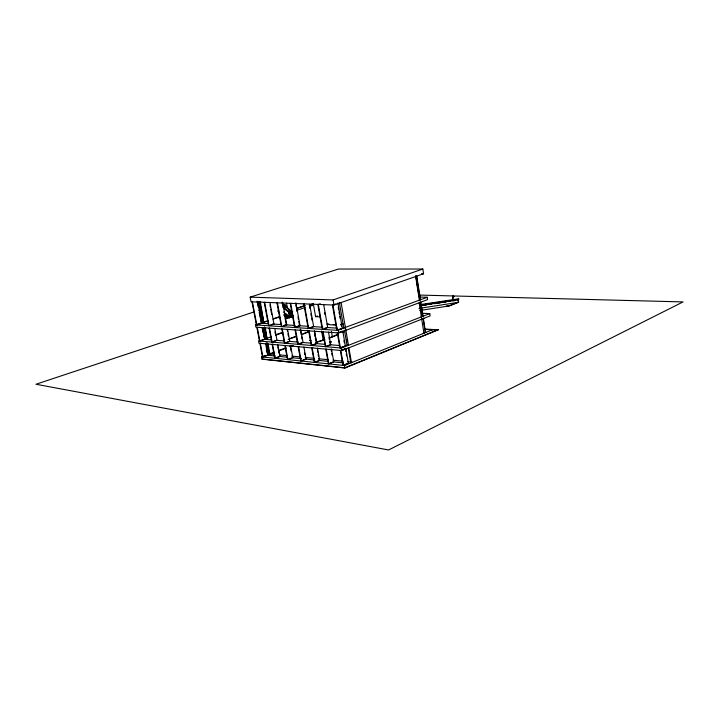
<?xml version="1.0" encoding="UTF-8"?>
<svg xmlns="http://www.w3.org/2000/svg" width="719" height="719" viewBox="0 0 719 719"><rect width="100%" height="100%" fill="white"/><g stroke="black" fill="none" stroke-linecap="round" stroke-linejoin="round"><path stroke-width="1.08" d="M452.961 297.333L453.716 297.028L452.961 297.315M331.333 341.858L329.662 342.118M457.437 299.661L458.713 298.807L457.518 300.174M437.808 329.805L344.886 367.813L261.95 358.979M265.5 355.429L261.554 356.894L261.986 359.167L344.922 368.02L438.311 329.796L424.596 329.014M331.225 341.92L329.832 342.163M350.773 362.619L351.465 362.691L348.895 347.789L348.203 347.735L350.773 362.619L352.076 362.088L347.601 361.648M424.03 318.31L423.329 318.274L425.513 332.232L423.221 333.167L423.922 333.212L419.15 302.78M261.554 356.894L344.491 365.531L432.263 329.823L438.311 329.796M343.934 364.964L347.888 363.365L349.434 363.517M315.308 362.008L319.236 360.453L328.071 361.351M344.823 348.895L340.842 350.459L343.448 365.423L348.4 363.41L345.812 348.508L345.309 348.463M341.183 350.486L346.163 348.535M421.244 319.092L423.329 318.274M429.746 313.601L341.444 348.041L258.525 340.95L258.957 343.233L341.885 350.548L430.106 315.92L429.746 313.601L421.649 313.241L420.633 306.743M343.88 346.36L339.898 347.906L337.274 332.843M344.437 330.201L347.025 345.183L347.861 345.003M345.381 346.01L340.411 347.951L337.777 332.879L342.783 331.001L345.381 346.01L344.877 345.974M302.708 360.219L305.647 359.078M314.859 360.012L306.114 359.123L301.216 361.028L298.601 346.729L299.203 346.504M288.463 359.221L292.372 357.729L301.378 358.646M326.3 346.279L330.273 344.761L339.449 345.524M312.792 347.699L312.181 347.924L314.796 362.439L319.712 360.507L317.492 348.113M275.701 357.9L279.592 356.435L287.232 357.208M258.4 323.892L255.461 324.898L255.901 327.199L338.82 332.951L427.58 299.607L427.212 297.271L419.743 297.064L416.589 276.905M298.601 343.97L302.636 342.469L310.752 343.143M347.025 345.183L348.463 345.3L341.094 302.555L339.359 302.492L343.718 327.675L344.545 327.37M337.84 329.949L341.84 328.457L343.385 328.556M335.953 303.948L332.924 305L337.337 330.354L342.352 328.493L337.975 303.238L337.472 303.22M344.311 327.72L345.138 327.406M337.337 330.354L427.212 297.271M266.282 342.837L268.457 354.332L274.316 352.157M278.523 350.593L285.883 347.861M290.09 346.297L292.202 345.515M269.886 354.197L274.649 352.427M278.801 350.881L286.072 348.176M290.224 346.63L293.343 345.471M268.457 354.332L269.993 354.206L268.016 343.745M286.989 342.235L289.353 341.363L298.358 342.109M324.233 328.619L327.235 327.522L337.382 328.17M320.323 303.733L318.31 304.425L322.732 329.383L327.72 327.549L323.73 304.856M289.595 338.649L296.803 336.025M302.978 333.769L306.069 332.645M288.193 339.458L296.435 336.447M301.585 334.569L307.759 332.313L307.381 330.192M272.726 344.176L272.124 344.392L274.73 358.269M273.157 344.212L272.555 344.437L275.161 358.314L280.033 356.48L277.84 344.778M290.674 303.346L295.096 327.54L308.199 328.412L313.178 326.615M304.254 303.876L308.676 328.448L313.655 326.642L309.655 304.299M276.15 340.455L271.683 342.073L269.059 328.116M260.898 343.143L260.305 343.349L262.911 357.037L267.756 355.24L265.572 343.7M295.096 327.54L300.057 325.77L295.877 302.762M276.662 334.47L281.749 332.654M260.422 340.68L264.313 339.287L271.198 339.862M271.189 336.789L266.956 338.298L265.338 327.801M275.422 335.279L282.819 332.627M263.478 327.945L265.464 338.469L267.324 338.334M277.408 302.825L281.821 326.66L294.637 327.513L299.589 325.743L298.798 321.357M313.268 303.499L315.614 316.648L317.474 315.992M282.738 306.609L289.047 312.414L289.991 317.564L285.353 318.607M283.349 325.932L286.315 324.889M281.821 326.66L286.764 324.916L282.585 302.25M264.646 302.322L269.059 325.806L273.975 324.098L270.002 302.825M333.958 305.045L423.572 273.759L422.835 269.032L338.46 269.032L250.167 297.136L251.057 301.782L333.958 305.045L333.068 299.931L250.167 297.136M283.142 307.462L289.047 312.414L283.223 307.435M288.652 316.144L285.066 317.079L288.652 316.144L288.93 317.663M292.633 314.787L290.809 315.416L290.943 316.18L293.379 315.65M285.811 317.124L285.955 317.888L288.795 316.908L291.689 317.043L290.719 311.704L285.101 304.919L283.996 304.973M290.943 316.18L292.777 315.542M285.955 317.888L289.469 316.935M269.607 325.437L273.544 324.071M284.005 315.515L286.818 314.545L287.897 316.108M285.084 315.956L286.962 315.308M290.422 314.149L292.247 313.52L292.112 312.756L288.409 308.487A2.633 0.485 -10.4 0 0 287.933 308.442A4.44 0.818 -10.4 0 0 287.258 308.433M284.931 316.315L287.753 315.344M333.068 299.931L422.835 269.032M284.059 314.392L285.919 313.745L286.063 314.509L286.818 314.545M290.764 312.414L292.768 311.722M296.848 310.32L305.063 307.507M310.204 305.746L312.486 305.647L312.109 303.535M263.469 322.157L266.542 321.105M273.705 318.643L278.819 316.89M284.194 315.147L286.063 314.509M267.89 320.944L263.765 322.355L260.278 301.567M273.04 319.173L279.224 317.052M257.366 324.629L261.285 323.28M258.516 301.701L262.444 322.507L264.206 322.382M252.396 301.836L256.809 324.988L261.707 323.307L257.546 301.342M289.128 310.878L291.24 310.159M296.525 308.352L304.973 305.476M289.29 311.057L291.375 310.347M296.579 308.568L304.91 305.728M254.535 311.767L35.95 384.252L388.593 449.968L683.05 301.917L419.653 295.078M258.804 310.347L260.934 309.637M324.871 339.736A57.089 11.989 -10.5 0 1 323.235 340.285L321.609 340.797A57.745 12.124 -10.5 0 1 316.513 342.325L315.659 342.621L316.513 342.325L314.482 330.956M291.267 317.169L290.287 311.821L284.634 305.036L285.101 304.919L284.248 305.045M452.853 296.605L452.467 296.39M310.32 340.177L309.673 340.482L311.003 340.42M283.367 305.099L283.241 305.135A8.745 1.582 -10.4 0 0 282.9 305.224M419.878 310.5L449.411 305.89L458.605 302.304L458.219 299.706L420.642 305.395M419.024 308.406L458.605 302.304L457.823 302.429M421.127 304.461L458.713 298.807M420.489 305.108L458.794 299.329M421.379 305.485L426.906 304.649M429.117 304.308L431.328 303.975M433.539 303.643L441.268 302.465M443.479 302.133L445.69 301.8M447.901 301.459L450.112 301.126M452.323 300.794L455.639 300.29M424.363 305.207L426.574 304.874M428.785 304.532L432.101 304.029M434.312 303.697L436.523 303.364M438.734 303.032L440.936 302.69M443.147 302.357L446.463 301.854M448.674 301.522L450.885 301.18M453.096 300.848L455.307 300.515M421.433 273.75L423.572 273.759M419.824 299.769L420.462 299.787L416.759 276.132L416.121 276.132L419.824 299.769L417.793 288.616L418.395 290.638M458.165 302.124L448.62 306.015L446.391 305.935M309.224 305.242L312.406 305.377M421.649 313.241L422.395 316.189L420.193 302.124L420.831 302.142L423.033 316.216L421.289 316.135M283.349 312.127L284.158 312.163M284.293 312.918L285.919 313.745M422.332 315.911L422.961 315.938M287.762 317.456L289.982 317.564M288.175 317.627L289.613 317.699L288.67 312.54M315.614 316.648L319.91 316.872M423.14 318.76L424.794 329.374L432.263 329.823M424.875 332.196L426.214 332.277M343.718 327.675L345.444 327.792M260.359 323.217L268.178 323.721M272.636 324.008L281.569 324.584M284.922 324.799L294.961 325.446M298.313 325.662L308.361 326.309M312.819 326.588L322.867 327.235M255.461 324.898L256.386 324.961L251.974 301.818M256.809 324.988L268.618 325.779L264.206 302.304M269.059 325.806L281.372 326.624L276.959 302.807M308.676 328.448L322.238 329.347L317.816 304.407M322.732 329.383L336.834 330.327L332.412 304.982M307.094 332.268L307.759 332.313M276.581 340.303L284.212 340.941M325.051 344.329L316.216 343.592L311.273 345.462L308.64 330.857M345.812 348.508L346.855 348.598M270.488 353.964L273.849 354.305M279.43 354.862L287.258 355.635M291.725 356.085L300.668 356.975M305.135 357.415L314.077 358.305M318.544 358.754L328.601 359.752M333.077 360.201L343.134 361.199M269.059 354.108L269.993 354.206M275.287 356.004L267.333 355.195L262.489 356.992L259.883 343.314M343.547 362.924L333.283 361.882L328.358 363.85L325.743 349.128M289.91 316.746L291.689 317.043M416.328 279.278L417.011 281.767M419.743 297.064L420.462 299.787M420.876 306.618L419.914 302.142M422.278 313.268L423.033 316.216M424.794 329.374L425.513 332.232M262.543 327.711L264.736 339.323L259.865 341.067L257.249 327.289M257.123 301.324L258.166 306.815M259.208 312.307L260.242 317.789M260.664 319.982L261.078 322.184M262.12 327.684L263.118 332.96M263.514 335.063L263.918 337.175M266.336 349.955L266.731 352.049M256.827 327.262L259.442 341.031M269.499 328.143L272.124 342.109L277.013 340.339L274.811 328.565M264.969 327.774L265.374 329.877M265.769 331.98L266.758 337.247M259.838 301.549L260.251 303.742M261.285 309.215L261.698 311.408M262.111 313.601L263.145 319.074M259.703 301.755L263.639 322.579M264.466 326.974L266.659 338.568M267.216 342.918L269.391 354.431M269.967 304.937L270.362 307.058M270.757 309.188L271.755 314.5M274.982 331.747L275.377 333.886M277.804 346.873L278.199 348.994M278.604 351.124L278.999 353.245M284.679 305.036L285.443 309.179M286.62 317.924L286.764 318.688M284.068 304.964L284.823 309.098M287.6 329.455L289.802 341.399L284.895 343.206L282.261 329.023M290.629 345.902L292.822 357.774L287.942 359.644L285.326 345.56M282.136 302.241L282.54 304.398M284.329 314.104L284.724 316.261M285.119 318.418L286.117 323.811M287.151 329.419L287.555 331.594M287.951 333.76L288.355 335.935M290.188 345.866L291.177 351.258M281.812 328.996L284.445 343.17M284.877 345.524L287.492 359.599M295.536 329.949L298.16 344.338L303.094 342.505L300.686 329.275M290.215 303.328L294.637 327.513M295.069 329.913L297.702 344.302M298.142 346.693L300.749 360.974M286.522 303.13L287.51 308.505M303.921 347.079L306.114 359.123M295.815 304.937L296.21 307.13M296.605 309.314L297.001 311.507M297.999 316.98L298.394 319.173M300.227 329.239L301.234 334.748M301.629 336.959L302.034 339.161M304.461 352.508L304.856 354.701M314.464 331.162L316.693 343.637L311.749 345.497L309.116 330.893M309.565 306.411L309.943 308.532M310.896 313.852L311.273 315.983M311.66 318.104L312.037 320.234M314.545 334.245L314.913 336.321M315.29 338.397L315.659 340.473M317.394 350.135L317.762 352.202M318.131 354.26L318.499 356.327M318.868 358.395L319.236 360.453M303.778 303.858L308.199 328.412M311.704 347.888L314.32 362.394M323.173 331.863L325.797 346.702L330.758 344.796L328.529 332.133M326.237 349.164L328.844 363.904L333.778 361.927L331.513 349.083M322.678 331.827L325.312 346.657M321.582 331.01L323.235 340.285M331.405 331.45L332.367 336.959A57.089 11.989 -10.5 0 1 330.255 337.795M324.566 312.397L324.952 314.554M328.969 337.373L329.338 339.485M329.715 341.597L330.084 343.7M331.028 349.039L331.405 351.178M331.783 353.317L332.16 355.456M338.379 330.425L338.82 332.951M341.444 348.041L341.885 350.548M344.491 365.531L344.922 368.02M340.339 350.414L342.945 365.369M346.639 339.629L347.007 341.768M338.227 307.606L338.613 309.808M338.991 312.001L339.368 314.194M339.754 316.387L340.132 318.58M341.085 324.071L341.462 326.264M343.952 340.608L344.32 342.756M345.488 349.524L345.866 351.654M346.234 353.784L346.603 355.914M420.939 304.721L422.107 312.199M415.753 275.575L416.184 278.352M417.065 283.951L417.703 288.031M415.672 276.509L419.384 300.191M453.087 295.725L453.168 296.327M343.358 324.386A26.846 5.455 -9.7 0 1 340.77 324.62M335.953 324.871A26.846 5.455 -9.7 0 1 333.769 324.88A24.644 5.015 -9.7 0 1 328.367 324.494A17.786 3.631 -9.8 0 1 326.893 324.134M336.276 324.646A24.985 5.087 -9.7 0 1 333.194 324.637M329.5 324.314A19.009 3.883 -9.8 0 1 327.927 323.927M343.493 324.152A21.175 4.323 -9.7 0 1 340.824 324.413M282.998 305.305A8.143 1.474 -10.4 0 1 283.448 305.18M278.684 311.462A5.042 0.926 -10.4 0 1 278.72 310.347M279.952 318.301A5.033 0.962 -10.4 0 1 279.242 317.582M321.869 340.429A68.35 14.2 -10.5 0 1 320.144 340.968M319.56 341.148A68.35 14.2 -10.5 0 1 315.983 342.199M344.491 331.432A100.795 20.518 -10.8 0 1 342.226 332.591M338.451 334.389A95.16 19.422 -10.7 0 1 332.367 336.959M336.663 334.811A98.108 19.97 -10.8 0 1 335.593 335.27M335.045 335.503A98.108 19.97 -10.8 0 1 333.949 335.971M333.382 336.204A98.108 19.97 -10.8 0 1 332.816 336.438M344.491 331.01A86.936 17.831 -10.7 0 1 342.262 332.178M323.793 339.683A5.051 1.105 -10.1 0 1 322.534 339.934M331.666 336.905A40.965 8.7 -10.3 0 1 330.596 337.346M453.123 298.807L452.53 298.682L453.123 298.807M453.267 296.74L452.727 296.848L453.267 296.74M453.455 296.336L453.914 296.48L453.455 296.336M452.871 295.563L452.871 295.563M453.914 298.718L453.914 298.718"/></g></svg>
